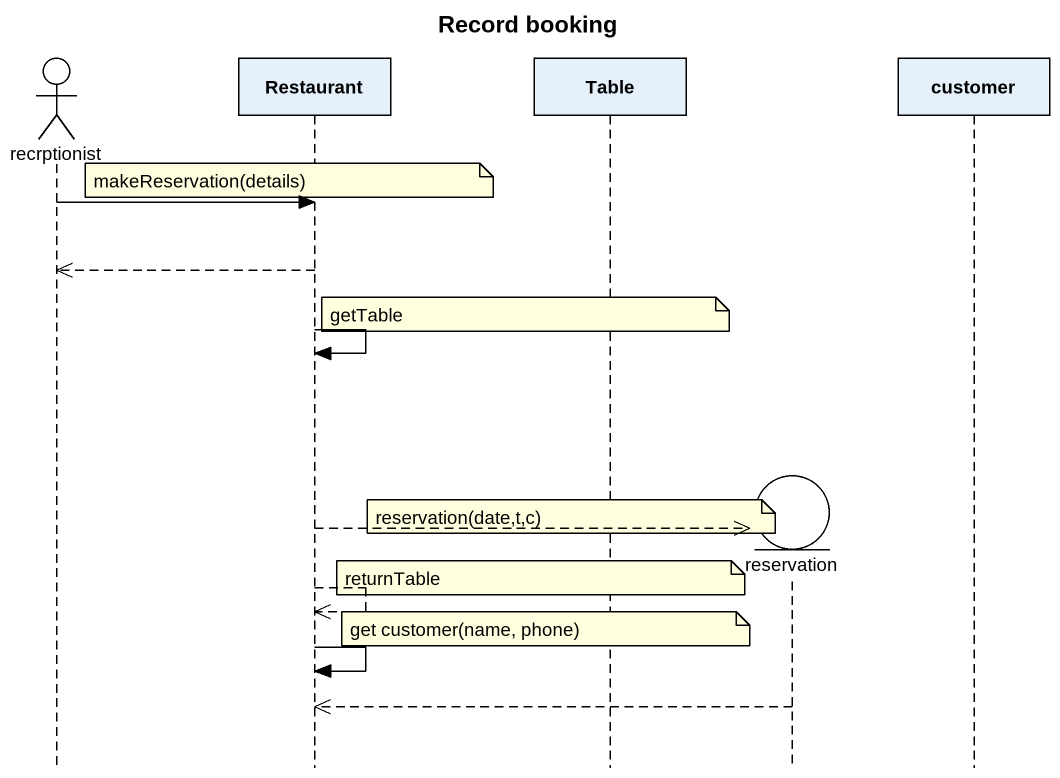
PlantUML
@startuml
title Record booking
hide footbox
actor recrptionist
participant Restaurant
participant Table
entity reservation
participant customer

note over Restaurant : makeReservation(details)
recrptionist -> Restaurant
Restaurant -->> recrptionist
note over Table : getTable
Restaurant -> Restaurant
note over Table : reservation(date,t,c)
Restaurant -->> reservation **
note over Table : returnTable
Restaurant -->> Restaurant
note over Table : get customer(name, phone)
Restaurant -> Restaurant
reservation -->> Restaurant
@enduml
